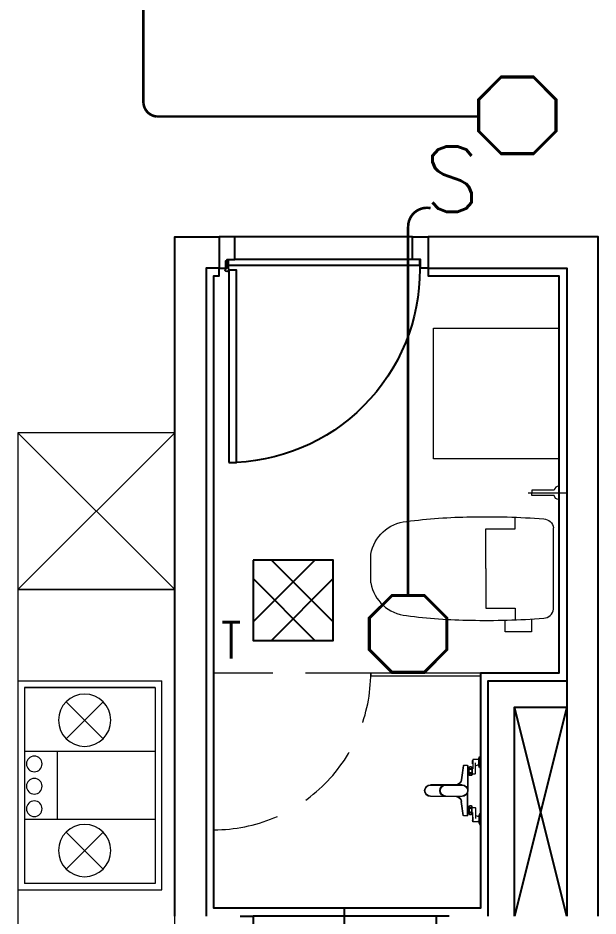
# Model space of a CAD drawing. Extents: x 489590 to 931630, y 16852 to 52972.
# Drawn here: x 500090.9 to 500312.9, y 51688.3 to 52032 of the extents above; entities that cross this region are included whole.
import ezdxf
from ezdxf.enums import TextEntityAlignment as Align

# ---------------------------------------------------------------- set-up
doc = ezdxf.new("R2010")
doc.units = 0
doc.header["$LTSCALE"] = 50
doc.linetypes.add('11', pattern=[0.15, 0.1, -0.05])
doc.layers.add('AM_9', color=253, linetype='Continuous', lineweight=0)
for name, color, linetype in [('DOOR', 5, 'Continuous'), ('E', 7, 'Continuous'), ('E1', 7, 'Continuous'), ('FINISH', 6, 'Continuous'), ('FURN', 4, 'Continuous'), ('I-FLOR-PAVING', 251, 'Continuous'), ('L', 123, 'Continuous'), ('L-L', 7, 'Continuous'), ('OPEN', 5, 'Continuous'), ('P_管道', 30, 'Continuous'), ('TOIL', 5, 'Continuous'), ('WALL2', 3, 'Continuous'), ('WALL5', 4, 'Continuous')]:
    doc.layers.add(name, color=color, linetype=linetype)
doc.styles.add('SIMPLEX', font='SIMPLEX.shx', dxfattribs={"width": 0.7})
doc.styles.get("Standard").update_dxf_attribs({"font": 'txt.shx', "bigfont": 'chineset.shx'})

# ---------------------------------------------------------------- blocks, each defined once
blk = doc.blocks.new('A$C4EFA0F76')
at = {"layer": 'TOIL', "color": 9, "lineweight": 5, "true_color": 0xc7c8ca}
for p, q in [((0, 19.3), (0, -29.4)), ((2, 19.11), (2, -11.98)), ((72, 9.08), (72, -1.95)), ((11.7, -25.44), (-2.74, -25.44))]:
    blk.add_line(p, q, dxfattribs=at)
for points in [[(10.51, 22.9), (10.51, 27.81), (20.5, 27.81), (20.5, 23.31)], [(27.98, 3.56), (27.98, 18.78), (16.71, 18.78), (16.71, 23.2)], [(27.98, 3.56), (27.98, -11.65), (16.71, -11.65), (16.71, -16.07)]]:
    blk.add_lwpolyline(points, dxfattribs=at)
for points in [[(72, 9.08, 0.3374), (58.28, 21.58, 0.027493), (33.67, 23.36, 0.022437), (5.79, 22.6, 0.348898), (2, 19.11)], [(72, -1.95, -0.3374), (58.28, -14.45, -0.027493), (33.67, -16.24, -0.022437), (5.79, -15.47, -0.348898), (2, -11.98)], [(0, -22.85, -0.370325), (1.75, -24.39), (10.31, -24.39), (10.31, -25.44)], [(0, -28.02, 0.370325), (1.75, -26.48), (10.31, -26.48), (10.31, -25.44)]]:
    blk.add_lwpolyline(points, format="xyb", dxfattribs=at)
blk = doc.blocks.new('A$C0A852886')
at = {"color": 9, "true_color": 0xc7c8ca}
for points in [[(74.77, 151.09), (74.77, 148.09), (78.07, 148.09), (78.07, 145.09), (86.77, 145.09), (86.77, 151.09)], [(0.39, 74.77), (0.39, 77.77), (73.98, 77.77), (73.98, 74.77)], [(74.77, 71.09), (74.77, 74.09), (78.07, 74.09), (78.07, 77.09), (86.77, 77.09), (86.77, 71.09)]]:
    blk.add_lwpolyline(points, close=True, dxfattribs=at)
blk.add_lwpolyline([(77.56, 74.2), (77.56, 74.48), (74.64, 74.48, 3.143413), (74.64, 73.7), (77.56, 73.7), (77.56, 73.98), (74.76, 73.98, 0.08392), (74.76, 74.2), (77.56, 74.2)], format="xyb", dxfattribs=at)
at = {"layer": 'I-FLOR-PAVING', "color": 9, "true_color": 0xc7c8ca}
for p, q in [((75.77, 148.09), (75.77, 74.09)), ((78.07, 145.09), (78.07, 77.09)), ((86.77, 145.09), (86.77, 77.09))]:
    blk.add_line(p, q, dxfattribs=at)
blk.add_arc((74.09, 74.09), 73.79, 86.9121, 177.1453, dxfattribs=at)
blk = doc.blocks.new('A$C34866B9E')
at = {"color": 9, "true_color": 0xc7c8ca}
for p, q in [((0, 9), (0, 5.9)), ((0, 9), (64, 9)), ((43.8, 0), (42.3, 0)), ((64, 9), (64, 5.9))]:
    blk.add_line(p, q, dxfattribs=at)
for centre, radius, start, end in [((1.5, 5.9), 1.5, 180, 245.2613), ((21.8, 50), 50, 245.2613, 268.1216), ((42.2, 50), 50, 271.8784, 294.7387), ((62.5, 5.9), 1.5, 294.7387, 0)]:
    blk.add_arc(centre, radius, start, end, dxfattribs=at)
at = {"layer": 'AM_9', "color": 9, "true_color": 0xc7c8ca}
blk.add_line((20.2, 0), (42.3, 0), dxfattribs=at)
blk = doc.blocks.new('A$C465A4D64')
at = {"layer": 'TOIL', "color": 9, "linetype": 'ByBlock', "lineweight": 5, "true_color": 0xc7c8ca}
for p, q in [((-12.95, 0), (12.95, 0)), ((-11.9, -0.61), (-11.9, -2.88)), ((-9.94, -0.57), (-11.86, -0.57)), ((-11.86, -2.92), (-8.34, -2.92)), ((-10.06, -0.57), (-11.74, -0.57)), ((-10.2, -2.92), (-11.6, -2.92)), ((-11.6, -2.92), (-11.6, -2.92)), ((-10.28, -3), (-11.52, -3)), ((-11.42, -3.02), (-11.42, -3)), ((-10.98, -3.08), (-11.36, -3.08)), ((-10.98, -3), (-10.98, -3.08)), ((-10.82, -3), (-10.82, -3.08)), ((-10.44, -3.08), (-10.82, -3.08)), ((-6.54, -1.96), (-10.63, -1.96)), ((-10.38, -3.02), (-10.38, -3)), ((-10.2, -2.92), (-10.2, -2.92)), ((-9, -3.16), (-6, -3.16)), ((-8.54, -3.16), (-8.54, -2.92)), ((-6.46, -3.16), (-6.46, -2.04)), ((9, -3.16), (6, -3.16)), ((6.2, -3.16), (8.8, -3.16)), ((6.46, -3.16), (6.46, -2.04)), ((6.54, -1.96), (10.63, -1.96)), ((11.86, -2.92), (8.34, -2.92)), ((8.54, -3.16), (8.54, -2.92)), ((9.94, -0.57), (11.86, -0.57)), ((10.06, -0.57), (11.74, -0.57)), ((10.2, -2.92), (11.6, -2.92)), ((10.2, -2.92), (10.2, -2.92)), ((10.28, -3), (11.52, -3)), ((10.38, -3.02), (10.38, -3)), ((10.44, -3.08), (10.82, -3.08)), ((10.82, -3), (10.82, -3.08)), ((10.98, -3), (10.98, -3.08)), ((10.98, -3.08), (11.36, -3.08)), ((11.42, -3.02), (11.42, -3)), ((11.6, -2.92), (11.6, -2.92)), ((11.9, -0.61), (11.9, -2.88)), ((-9.62, -4.96), (-0.83, -4.96)), ((-9.62, -4.96), (-9.62, -6.46)), ((-9.6, -6.44), (-4.17, -7.2)), ((-9.48, -6.6), (-4.18, -7.34)), ((-9.46, -4.8), (0, -4.8)), ((-9, -4.46), (-7.5, -4.46)), ((-9, -4.46), (-6, -4.46)), ((-8.53, -4.63), (-7.5, -4.63)), ((-8.53, -4.63), (-8.53, -4.8)), ((-6.47, -4.8), (-8.53, -4.8)), ((-8.4, -4.46), (-8.4, -4.63)), ((-8.4, -4.8), (-6.6, -4.8)), ((-8.4, -4.8), (-6.6, -4.8)), ((-6, -4.46), (-7.5, -4.46)), ((-6.47, -4.63), (-7.5, -4.63)), ((-6.6, -4.46), (-6.6, -4.63)), ((-6.47, -4.63), (-6.47, -4.8)), ((9.47, -4.8), (0, -4.8)), ((9.62, -4.96), (0.83, -4.96)), ((9.6, -6.44), (4.17, -7.2)), ((9.48, -6.6), (4.18, -7.34)), ((6, -4.46), (7.5, -4.46)), ((9, -4.46), (6, -4.46)), ((6.47, -4.63), (6.47, -4.8)), ((6.47, -4.63), (7.5, -4.63)), ((6.47, -4.8), (8.53, -4.8)), ((6.6, -4.46), (6.6, -4.63)), ((8.4, -4.8), (6.6, -4.8)), ((9, -4.46), (7.5, -4.46)), ((8.53, -4.63), (7.5, -4.63)), ((8.4, -4.46), (8.4, -4.63)), ((8.53, -4.63), (8.53, -4.8)), ((9.62, -4.96), (9.62, -6.46)), ((-4.19, -7.36), (-4.19, -7.2)), ((-2.25, -7.05), (-2.25, -15.55)), ((-2.09, -7.05), (-2.25, -7.05)), ((-2.09, -13.3), (-2.09, -7.05)), ((2.09, -13.3), (2.09, -7.05)), ((2.09, -7.05), (2.25, -7.05)), ((2.25, -7.05), (2.25, -15.55)), ((4.19, -7.36), (4.19, -7.2)), ((-2.09, -19.15), (-2.09, -14.13)), ((2.09, -19.15), (2.09, -14.13)), ((-2.09, -19.15), (-2.25, -19.15)), ((2.09, -19.15), (2.25, -19.15))]:
    blk.add_line(p, q, dxfattribs=at)
for points in [[(-2.25, -7.05), (-2.25, -19.15)], [(2.25, -7.05), (2.25, -19.15)]]:
    blk.add_lwpolyline(points, dxfattribs=at)
for centre, radius, start, end in [((-11.86, -0.61), 0.04, 90, 180), ((-11.86, -2.88), 0.04, 180, 270), ((-11.52, -2.92), 0.08, 180, 270), ((-11.36, -3.02), 0.056, 180, 270), ((-10.44, -3.02), 0.056, 270, 0), ((-10.28, -2.92), 0.08, 270, 0), ((-9.94, -0.61), 0.04, 3.8565, 90), ((-6.7, -0.4), 3.2, 183.7671, 209.1252), ((-8.04, -3.81), 1.16, 145.7945, 214.2055), ((-6.54, -2.04), 0.08, 0, 90), ((-6.96, -3.81), 1.16, 325.7945, 34.2055), ((6.96, -3.81), 1.16, 145.7945, 214.2055), ((6.54, -2.04), 0.08, 90, 180), ((8.04, -3.81), 1.16, 325.7945, 34.2055), ((6.7, -0.4), 3.2, 330.8748, 356.2329), ((9.94, -0.61), 0.04, 90, 176.1435), ((10.28, -2.92), 0.08, 180, 270), ((10.44, -3.02), 0.056, 180, 270), ((11.36, -3.02), 0.056, 270, 0), ((11.52, -2.92), 0.08, 270, 0), ((11.86, -0.61), 0.04, 0, 90), ((11.86, -2.88), 0.04, 270, 0), ((-9.46, -4.96), 0.16, 90, 180), ((-9.44, -6.42), 0.19, 193.733, 256.587), ((0, -7.05), 2.25, 90, 180), ((0, -7.05), 2.09, 90, 180), ((0, -7.05), 2.25, 0, 90), ((0, -7.05), 2.09, 0, 90), ((9.47, -4.96), 0.16, 0, 90), ((9.44, -6.42), 0.19, 283.413, 346.267), ((-4.5, -9.59), 2.27, 7.4199, 82.0158), ((-4.5, -9.59), 2.41, 20.9953, 82.0158), ((4.5, -9.59), 2.41, 97.9842, 159.0047), ((4.5, -9.59), 2.27, 97.9842, 172.5801), ((0, -13.3), 2.25, 180, 270), ((0, -13.3), 2.09, 180, 270), ((0, -13.3), 2.25, 270, 0), ((0, -13.3), 2.09, 270, 0), ((0, -19.15), 2.25, 180, 270), ((0, -19.15), 2.09, 180, 270), ((0, -19.15), 2.25, 270, 0), ((0, -19.15), 2.09, 270, 0)]:
    blk.add_arc(centre, radius, start, end, dxfattribs=at)
for points in [[(-8.84, -3.24), (-8.86, -3.24), (-8.87, -3.24), (-8.9, -3.25), (-8.92, -3.25), (-8.95, -3.26), (-8.96, -3.27), (-8.99, -3.29), (-9, -3.3), (-9.03, -3.32), (-9.04, -3.34), (-9.06, -3.36), (-9.07, -3.37), (-9.09, -3.41), (-9.1, -3.43), (-9.13, -3.48), (-9.14, -3.5), (-9.15, -3.55), (-9.16, -3.57), (-9.17, -3.62), (-9.18, -3.65), (-9.18, -3.69), (-9.19, -3.72), (-9.19, -3.76), (-9.19, -3.79), (-9.19, -3.83), (-9.19, -3.86), (-9.19, -3.9), (-9.18, -3.93), (-9.18, -3.97), (-9.17, -4), (-9.16, -4.05), (-9.15, -4.07), (-9.14, -4.12), (-9.13, -4.14), (-9.1, -4.19), (-9.09, -4.21), (-9.07, -4.25), (-9.06, -4.26), (-9.04, -4.28), (-9.03, -4.3), (-9, -4.32), (-8.99, -4.33), (-8.96, -4.35), (-8.95, -4.35), (-8.92, -4.37), (-8.9, -4.37), (-8.87, -4.38), (-8.86, -4.38), (-8.83, -4.38), (-8.81, -4.38), (-8.78, -4.37), (-8.77, -4.37), (-8.74, -4.35), (-8.72, -4.35), (-8.7, -4.33), (-8.68, -4.32), (-8.66, -4.3), (-8.65, -4.28), (-8.63, -4.26), (-8.62, -4.25), (-8.59, -4.21), (-8.58, -4.19), (-8.56, -4.14), (-8.55, -4.12), (-8.53, -4.07), (-8.52, -4.05), (-8.51, -4), (-8.51, -3.97), (-8.5, -3.93), (-8.5, -3.9), (-8.49, -3.86), (-8.49, -3.83), (-8.49, -3.79), (-8.49, -3.76), (-8.5, -3.72), (-8.5, -3.69), (-8.51, -3.65), (-8.51, -3.62), (-8.52, -3.57), (-8.53, -3.55), (-8.55, -3.5), (-8.56, -3.48), (-8.58, -3.43), (-8.59, -3.41), (-8.62, -3.37), (-8.63, -3.36), (-8.65, -3.34), (-8.66, -3.32), (-8.68, -3.3), (-8.7, -3.29), (-8.72, -3.27), (-8.74, -3.26), (-8.77, -3.25), (-8.78, -3.25), (-8.81, -3.24), (-8.83, -3.24), (-8.84, -3.24)], [(-7.5, -3.24), (-7.53, -3.24), (-7.56, -3.24), (-7.62, -3.25), (-7.65, -3.25), (-7.71, -3.26), (-7.74, -3.27), (-7.79, -3.29), (-7.82, -3.3), (-7.87, -3.32), (-7.89, -3.34), (-7.93, -3.36), (-7.95, -3.37), (-8, -3.41), (-8.02, -3.43), (-8.07, -3.48), (-8.09, -3.5), (-8.12, -3.55), (-8.14, -3.57), (-8.16, -3.62), (-8.17, -3.65), (-8.18, -3.69), (-8.19, -3.72), (-8.2, -3.76), (-8.2, -3.79), (-8.2, -3.83), (-8.2, -3.86), (-8.19, -3.9), (-8.18, -3.93), (-8.17, -3.97), (-8.16, -4), (-8.14, -4.05), (-8.12, -4.07), (-8.09, -4.12), (-8.07, -4.14), (-8.02, -4.19), (-8, -4.21), (-7.95, -4.25), (-7.93, -4.26), (-7.89, -4.28), (-7.87, -4.3), (-7.82, -4.32), (-7.79, -4.33), (-7.74, -4.35), (-7.71, -4.35), (-7.65, -4.37), (-7.62, -4.37), (-7.56, -4.38), (-7.53, -4.38), (-7.47, -4.38), (-7.44, -4.38), (-7.38, -4.37), (-7.35, -4.37), (-7.29, -4.35), (-7.26, -4.35), (-7.21, -4.33), (-7.18, -4.32), (-7.13, -4.3), (-7.11, -4.28), (-7.07, -4.26), (-7.05, -4.25), (-7, -4.21), (-6.98, -4.19), (-6.93, -4.14), (-6.91, -4.12), (-6.88, -4.07), (-6.86, -4.05), (-6.84, -4), (-6.83, -3.97), (-6.82, -3.93), (-6.81, -3.9), (-6.8, -3.86), (-6.8, -3.83), (-6.8, -3.79), (-6.8, -3.76), (-6.81, -3.72), (-6.82, -3.69), (-6.83, -3.65), (-6.84, -3.62), (-6.86, -3.57), (-6.88, -3.55), (-6.91, -3.5), (-6.93, -3.48), (-6.98, -3.43), (-7, -3.41), (-7.05, -3.37), (-7.07, -3.36), (-7.11, -3.34), (-7.13, -3.32), (-7.18, -3.3), (-7.21, -3.29), (-7.26, -3.27), (-7.29, -3.26), (-7.35, -3.25), (-7.38, -3.25), (-7.44, -3.24), (-7.47, -3.24), (-7.5, -3.24)], [(-6.16, -3.24), (-6.17, -3.24), (-6.19, -3.24), (-6.22, -3.25), (-6.23, -3.25), (-6.26, -3.26), (-6.28, -3.27), (-6.3, -3.29), (-6.32, -3.3), (-6.34, -3.32), (-6.35, -3.34), (-6.37, -3.36), (-6.38, -3.37), (-6.41, -3.41), (-6.42, -3.43), (-6.44, -3.48), (-6.45, -3.5), (-6.47, -3.55), (-6.48, -3.57), (-6.49, -3.62), (-6.49, -3.65), (-6.5, -3.69), (-6.5, -3.72), (-6.51, -3.76), (-6.51, -3.79), (-6.51, -3.83), (-6.51, -3.86), (-6.5, -3.9), (-6.5, -3.93), (-6.49, -3.97), (-6.49, -4), (-6.48, -4.05), (-6.47, -4.07), (-6.45, -4.12), (-6.44, -4.14), (-6.42, -4.19), (-6.41, -4.21), (-6.38, -4.25), (-6.37, -4.26), (-6.35, -4.28), (-6.34, -4.3), (-6.32, -4.32), (-6.3, -4.33), (-6.28, -4.35), (-6.26, -4.35), (-6.23, -4.37), (-6.22, -4.37), (-6.19, -4.38), (-6.17, -4.38), (-6.14, -4.38), (-6.13, -4.38), (-6.1, -4.37), (-6.08, -4.37), (-6.05, -4.35), (-6.04, -4.35), (-6.01, -4.33), (-6, -4.32), (-5.97, -4.3), (-5.96, -4.28), (-5.94, -4.26), (-5.93, -4.25), (-5.91, -4.21), (-5.9, -4.19), (-5.87, -4.14), (-5.86, -4.12), (-5.85, -4.07), (-5.84, -4.05), (-5.83, -4), (-5.82, -3.97), (-5.82, -3.93), (-5.81, -3.9), (-5.81, -3.86), (-5.81, -3.83), (-5.81, -3.79), (-5.81, -3.76), (-5.81, -3.72), (-5.82, -3.69), (-5.82, -3.65), (-5.83, -3.62), (-5.84, -3.57), (-5.85, -3.55), (-5.86, -3.5), (-5.87, -3.48), (-5.9, -3.43), (-5.91, -3.41), (-5.93, -3.37), (-5.94, -3.36), (-5.96, -3.34), (-5.97, -3.32), (-6, -3.3), (-6.01, -3.29), (-6.04, -3.27), (-6.05, -3.26), (-6.08, -3.25), (-6.1, -3.25), (-6.13, -3.24), (-6.14, -3.24), (-6.16, -3.24)], [(6.16, -3.24), (6.17, -3.24), (6.19, -3.24), (6.22, -3.25), (6.23, -3.25), (6.26, -3.26), (6.28, -3.27), (6.3, -3.29), (6.32, -3.3), (6.34, -3.32), (6.35, -3.34), (6.37, -3.36), (6.38, -3.37), (6.41, -3.41), (6.42, -3.43), (6.44, -3.48), (6.45, -3.5), (6.47, -3.55), (6.48, -3.57), (6.49, -3.62), (6.49, -3.65), (6.5, -3.69), (6.5, -3.72), (6.51, -3.76), (6.51, -3.79), (6.51, -3.83), (6.51, -3.86), (6.5, -3.9), (6.5, -3.93), (6.49, -3.97), (6.49, -4), (6.48, -4.05), (6.47, -4.07), (6.45, -4.12), (6.44, -4.14), (6.42, -4.19), (6.41, -4.21), (6.38, -4.25), (6.37, -4.26), (6.35, -4.28), (6.34, -4.3), (6.32, -4.32), (6.3, -4.33), (6.28, -4.35), (6.26, -4.35), (6.23, -4.37), (6.22, -4.37), (6.19, -4.38), (6.17, -4.38), (6.14, -4.38), (6.13, -4.38), (6.1, -4.37), (6.08, -4.37), (6.05, -4.35), (6.04, -4.35), (6.01, -4.33), (6, -4.32), (5.97, -4.3), (5.96, -4.28), (5.94, -4.26), (5.93, -4.25), (5.91, -4.21), (5.9, -4.19), (5.87, -4.14), (5.86, -4.12), (5.85, -4.07), (5.84, -4.05), (5.83, -4), (5.82, -3.97), (5.82, -3.93), (5.81, -3.9), (5.81, -3.86), (5.81, -3.83), (5.81, -3.79), (5.81, -3.76), (5.81, -3.72), (5.82, -3.69), (5.82, -3.65), (5.83, -3.62), (5.84, -3.57), (5.85, -3.55), (5.86, -3.5), (5.87, -3.48), (5.9, -3.43), (5.91, -3.41), (5.93, -3.37), (5.94, -3.36), (5.96, -3.34), (5.97, -3.32), (6, -3.3), (6.01, -3.29), (6.04, -3.27), (6.05, -3.26), (6.08, -3.25), (6.1, -3.25), (6.13, -3.24), (6.14, -3.24), (6.16, -3.24)], [(7.5, -3.24), (7.53, -3.24), (7.56, -3.24), (7.62, -3.25), (7.65, -3.25), (7.71, -3.26), (7.74, -3.27), (7.79, -3.29), (7.82, -3.3), (7.87, -3.32), (7.89, -3.34), (7.93, -3.36), (7.95, -3.37), (8, -3.41), (8.02, -3.43), (8.07, -3.48), (8.09, -3.5), (8.12, -3.55), (8.14, -3.57), (8.16, -3.62), (8.17, -3.65), (8.18, -3.69), (8.19, -3.72), (8.2, -3.76), (8.2, -3.79), (8.2, -3.83), (8.2, -3.86), (8.19, -3.9), (8.18, -3.93), (8.17, -3.97), (8.16, -4), (8.14, -4.05), (8.12, -4.07), (8.09, -4.12), (8.07, -4.14), (8.02, -4.19), (8, -4.21), (7.95, -4.25), (7.93, -4.26), (7.89, -4.28), (7.87, -4.3), (7.82, -4.32), (7.79, -4.33), (7.74, -4.35), (7.71, -4.35), (7.65, -4.37), (7.62, -4.37), (7.56, -4.38), (7.53, -4.38), (7.47, -4.38), (7.44, -4.38), (7.38, -4.37), (7.35, -4.37), (7.29, -4.35), (7.26, -4.35), (7.21, -4.33), (7.18, -4.32), (7.13, -4.3), (7.11, -4.28), (7.07, -4.26), (7.05, -4.25), (7, -4.21), (6.98, -4.19), (6.93, -4.14), (6.91, -4.12), (6.88, -4.07), (6.86, -4.05), (6.84, -4), (6.83, -3.97), (6.82, -3.93), (6.81, -3.9), (6.8, -3.86), (6.8, -3.83), (6.8, -3.79), (6.8, -3.76), (6.81, -3.72), (6.82, -3.69), (6.83, -3.65), (6.84, -3.62), (6.86, -3.57), (6.88, -3.55), (6.91, -3.5), (6.93, -3.48), (6.98, -3.43), (7, -3.41), (7.05, -3.37), (7.07, -3.36), (7.11, -3.34), (7.13, -3.32), (7.18, -3.3), (7.21, -3.29), (7.26, -3.27), (7.29, -3.26), (7.35, -3.25), (7.38, -3.25), (7.44, -3.24), (7.47, -3.24), (7.5, -3.24)], [(8.84, -3.24), (8.86, -3.24), (8.87, -3.24), (8.9, -3.25), (8.92, -3.25), (8.95, -3.26), (8.96, -3.27), (8.99, -3.29), (9, -3.3), (9.03, -3.32), (9.04, -3.34), (9.06, -3.36), (9.07, -3.37), (9.09, -3.41), (9.1, -3.43), (9.13, -3.48), (9.14, -3.5), (9.15, -3.55), (9.16, -3.57), (9.17, -3.62), (9.18, -3.65), (9.18, -3.69), (9.19, -3.72), (9.19, -3.76), (9.19, -3.79), (9.19, -3.83), (9.19, -3.86), (9.19, -3.9), (9.18, -3.93), (9.18, -3.97), (9.17, -4), (9.16, -4.05), (9.15, -4.07), (9.14, -4.12), (9.13, -4.14), (9.1, -4.19), (9.09, -4.21), (9.07, -4.25), (9.06, -4.26), (9.04, -4.28), (9.03, -4.3), (9, -4.32), (8.99, -4.33), (8.96, -4.35), (8.95, -4.35), (8.92, -4.37), (8.9, -4.37), (8.87, -4.38), (8.86, -4.38), (8.83, -4.38), (8.81, -4.38), (8.78, -4.37), (8.77, -4.37), (8.74, -4.35), (8.72, -4.35), (8.7, -4.33), (8.68, -4.32), (8.66, -4.3), (8.65, -4.28), (8.63, -4.26), (8.62, -4.25), (8.59, -4.21), (8.58, -4.19), (8.56, -4.14), (8.55, -4.12), (8.53, -4.07), (8.52, -4.05), (8.51, -4), (8.51, -3.97), (8.5, -3.93), (8.5, -3.9), (8.49, -3.86), (8.49, -3.83), (8.49, -3.79), (8.49, -3.76), (8.5, -3.72), (8.5, -3.69), (8.51, -3.65), (8.51, -3.62), (8.52, -3.57), (8.53, -3.55), (8.55, -3.5), (8.56, -3.48), (8.58, -3.43), (8.59, -3.41), (8.62, -3.37), (8.63, -3.36), (8.65, -3.34), (8.66, -3.32), (8.68, -3.3), (8.7, -3.29), (8.72, -3.27), (8.74, -3.26), (8.77, -3.25), (8.78, -3.25), (8.81, -3.24), (8.83, -3.24), (8.84, -3.24)]]:
    blk.add_open_spline(points, degree=3, knots=[0, 0, 0, 0, 0.844515, 0.844515, 1.689029, 1.689029, 2.533544, 2.533544, 3.378059, 3.378059, 4.052867, 4.052867, 4.727674, 4.727674, 5.669803, 5.669803, 6.611932, 6.611932, 7.348167, 7.348167, 8.084401, 8.084401, 8.749372, 8.749372, 9.414342, 9.414342, 10.079313, 10.079313, 10.744283, 10.744283, 11.480518, 11.480518, 12.216752, 12.216752, 13.158881, 13.158881, 14.10101, 14.10101, 14.775818, 14.775818, 15.450626, 15.450626, 16.29514, 16.29514, 17.139655, 17.139655, 17.98417, 17.98417, 18.828684, 18.828684, 19.673199, 19.673199, 20.517714, 20.517714, 21.362229, 21.362229, 22.206743, 22.206743, 22.881551, 22.881551, 23.556359, 23.556359, 24.498488, 24.498488, 25.440617, 25.440617, 26.176851, 26.176851, 26.913086, 26.913086, 27.578056, 27.578056, 28.243027, 28.243027, 28.907997, 28.907997, 29.572968, 29.572968, 30.309202, 30.309202, 31.045437, 31.045437, 31.987566, 31.987566, 32.929695, 32.929695, 33.604502, 33.604502, 34.27931, 34.27931, 35.123825, 35.123825, 35.96834, 35.96834, 36.812854, 36.812854, 37.657369, 37.657369, 37.657369, 37.657369], dxfattribs=at)
at = {"layer": 'TOIL', "color": 9, "linetype": 'ByBlock', "lineweight": 5, "true_color": 0xc7c8ca, "xscale": -0.06400000000003274, "yscale": 0.06400000000003274, "zscale": 0.06400000000003274}
blk.add_blockref('A$C34866B9E', (-8.85, -0.57), dxfattribs=at)
at = {"layer": 'TOIL', "color": 9, "linetype": 'ByBlock', "lineweight": 5, "true_color": 0xc7c8ca, "extrusion": (0, 0, -1), "xscale": -0.06400000000003274, "yscale": 0.06400000000003274, "zscale": -0.06400000000003274}
blk.add_blockref('A$C34866B9E', (-8.85, -0.57), dxfattribs=at)
blk = doc.blocks.new('瓦斯爐')
at = {"color": 9, "lineweight": 0, "true_color": 0xc7c8ca}
for p, q in [((0, 0), (0, 55)), ((0, 55), (80, 55)), ((80, 0), (80, 55)), ((77.5, 52.5), (2.5, 52.5)), ((2.5, 52.5), (2.5, 2.5)), ((27, 52.5), (27, 2.5)), ((53, 52.5), (53, 2.5)), ((77.5, 52.5), (77.5, 2.5)), ((77.5, 2.5), (77.5, 52.5)), ((7.99, 18.43), (22.13, 32.57)), ((22.13, 18.43), (7.99, 32.57)), ((72.01, 18.43), (57.87, 32.57)), ((57.87, 18.43), (72.01, 32.57)), ((53, 15.01), (27, 15.01)), ((80, 0), (0, 0)), ((77.5, 2.5), (2.5, 2.5))]:
    blk.add_line(p, q, dxfattribs=at)
for centre, radius in [((15.06, 25.5), 10), ((64.94, 25.5), 10), ((31.07, 6.25), 3), ((39.68, 6.25), 3), ((48.23, 6.25), 3)]:
    blk.add_circle(centre, radius, dxfattribs=at)
blk = doc.blocks.new('A$C4E3912B0')
at = {"layer": 'OPEN', "color": 9, "true_color": 0xc7c8ca}
for p, q in [((3, 80), (3, 75)), ((18, 75), (18, 80)), ((3, 75), (18, 75)), ((3, 75), (3, 5)), ((10.5, 75), (10.5, 5)), ((13.5, 75), (13.5, 37.5)), ((18, 5), (18, 75)), ((7.5, 5), (7.5, 42.5)), ((7.5, 42.5), (10.5, 42.5)), ((21, 40), (0, 40)), ((13.5, 37.5), (10.5, 37.5)), ((3, 0), (3, 5)), ((3, 5), (18, 5)), ((18, 5), (18, 0))]:
    blk.add_line(p, q, dxfattribs=at)
blk = doc.blocks.new('A$C05A63BC5')
at = {"layer": 'FINISH', "color": 9, "true_color": 0xc7c8ca}
blk.add_lwpolyline([(489.5, 558), (489.5, 555), (539.5, 555), (539.5, 403), (509.5, 403), (509.5, 313), (407.5, 313), (407.5, 555), (409.5, 555), (409.5, 558)], dxfattribs=at)
at = {"layer": 'FURN', "color": 9, "lineweight": 0, "true_color": 0xc7c8ca}
for p, q in [((332.5, 495), (392.5, 435)), ((392.5, 495), (332.5, 435))]:
    blk.add_line(p, q, dxfattribs=at)
for points in [[(332.5, 495), (332.5, 435), (392.5, 435), (392.5, 495)], [(392.5, 285), (392.5, 435), (332.5, 435), (332.5, 285)]]:
    blk.add_lwpolyline(points, close=True, dxfattribs=at)
at = {"layer": 'P_管道', "color": 9, "true_color": 0xc7c8ca}
for p, q in [((542.5, 390), (522.5, 310)), ((542.5, 310), (522.5, 390))]:
    blk.add_line(p, q, dxfattribs=at)
at = {"layer": 'TOIL', "color": 9, "lineweight": 5, "true_color": 0xc7c8ca}
for points in [[(491.5, 485), (491.5, 535), (539.5, 535), (539.5, 485)], [(509.5, 402), (509.5, 403), (467.5, 403), (467.5, 402)]]:
    blk.add_lwpolyline(points, close=True, dxfattribs=at)
at = {"layer": 'TOIL', "color": 9, "linetype": '11', "lineweight": 5, "ltscale": 5, "true_color": 0xc7c8ca}
blk.add_lwpolyline([(467.5, 403), (407.5, 403), (407.5, 343, 0.414214)], format="xyb", close=True, dxfattribs=at)
at = {"layer": 'WALL2', "color": 9, "true_color": 0xc7c8ca}
for points in [[(512.5, 310), (512.5, 400), (542.5, 400)], [(522.5, 310), (522.5, 390), (542.5, 390)]]:
    blk.add_lwpolyline(points, dxfattribs=at)
at = {"layer": 'WALL5', "color": 9, "true_color": 0xc7c8ca}
for points in [[(392.5, 310), (392.5, 570), (409.5, 570), (409.5, 558), (404.5, 558), (404.5, 310)], [(554.5, 310), (554.5, 570), (489.5, 570), (489.5, 558), (542.5, 558), (542.5, 310)]]:
    blk.add_lwpolyline(points, dxfattribs=at)
at = {"layer": 'DOOR', "color": 9, "true_color": 0xc7c8ca, "xscale": -1, "rotation": 270}
blk.add_blockref('A$C0A852886', (338.41, 483.23), dxfattribs=at)
at = {"layer": 'FURN', "color": 9, "lineweight": 0, "true_color": 0xc7c8ca, "xscale": -1, "rotation": 270}
blk.add_blockref('瓦斯爐', (332.5, 320), dxfattribs=at)
at = {"layer": 'OPEN', "color": 9, "true_color": 0xc7c8ca, "rotation": 270}
blk.add_blockref('A$C4E3912B0', (417.5, 313), dxfattribs=at)
at = {"layer": 'TOIL', "color": 9, "lineweight": 5, "true_color": 0xc7c8ca, "rotation": 180}
blk.add_blockref('A$C4EFA0F76', (539.5, 446.57), dxfattribs=at)
at = {"layer": 'TOIL', "color": 9, "true_color": 0xc7c8ca, "xscale": -1, "rotation": 270}
blk.add_blockref('A$C465A4D64', (509.5, 358), dxfattribs=at)
blk = doc.blocks.new('E54')
at = {"layer": 'E'}
for p, q in [((8.29, 30.72), (-15.36, 7.07)), ((-8.29, 30.72), (15.36, 7.07)), ((-15.36, 23.65), (8.29, 0)), ((15.36, 23.65), (-8.29, 0))]:
    blk.add_line(p, q, dxfattribs=at)
at = {"layer": 'E1'}
blk.add_lwpolyline([(15.36, 30.72), (15.36, 0), (-15.36, 0), (-15.36, 30.72), (15.36, 30.72)], dxfattribs=at)
at = {"layer": 'E1', "style": 'SIMPLEX', "width": 0.8}
blk.add_text('T', height=14, dxfattribs=at).set_placement((19.86, -6.97))
blk = doc.blocks.new('A$C2A2C148D')
at = {"layer": 'E1'}
blk.add_blockref('E54', (15.36, 6.97, 0), dxfattribs=at)
blk = doc.blocks.new('A$C7CFE0CB1')
at = {"layer": 'E1', "xscale": -1}
blk.add_blockref('A$C2A2C148D', (42.69, 0), dxfattribs=at)
blk = doc.blocks.new('L1')
at = {"color": 0}
for points in [[(15, 6.21), (6.21, 15), (-6.21, 15), (-15, 6.21), (-15, -6.21), (-6.21, -15), (6.21, -15), (15, -6.21)], [(-6.01, -14.5), (6.01, -14.5), (14.5, -6.01), (14.5, 6.01), (6.01, 14.5), (-6.01, 14.5), (-14.5, 6.01), (-14.5, -6.01)]]:
    blk.add_lwpolyline(points, close=True, dxfattribs=at)
blk = doc.blocks.new('SW1')
at = {"color": 0}
blk.add_text('S', height=25, dxfattribs=at).set_placement((0, 0), align=Align.BOTTOM_CENTER)
blk = doc.blocks.new('A$C48EF221C')
at = {"layer": 'L-L', "lineweight": -3, "const_width": 1}
for points in [[(223.01, 430.18), (223.01, 381.59, 0.378302), (227.91, 376.04), (351.12, 376.04)], [(324.32, 193), (324.32, 333.84, -0.470468), (332.92, 340.96, -0.919877)]]:
    blk.add_lwpolyline(points, format="xyb", dxfattribs=at)
at = {"layer": 'E1'}
blk.add_blockref('A$C7CFE0CB1', (252.98, 168.54), dxfattribs=at)
at = {"layer": 'L', "xscale": -1, "rotation": 180}
for p in [(366.12, 376.45), (324.31, 178)]:
    blk.add_blockref('L1', p, dxfattribs=at)
at = {"layer": 'L'}
blk.add_blockref('SW1', (341.12, 332.09), dxfattribs=at)

msp = doc.modelspace()

# ---------------------------------------------------------------- block references
at = {"layer": 'L-L', "lineweight": -3}
msp.add_blockref('A$C05A63BC5', (499758.41, 51378.29, -120958.98), dxfattribs=at)
at = {"layer": 'L-L', "color": 1, "lineweight": -3}
msp.add_blockref('A$C48EF221C', (499915.91, 51618.29, -120958.98), dxfattribs=at)

doc.saveas('drawing.dxf')
